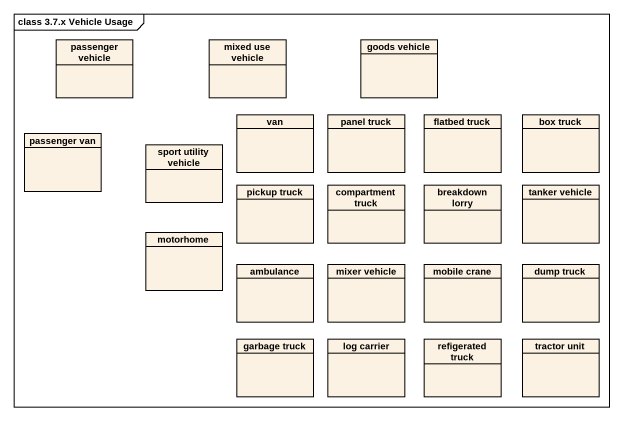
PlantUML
@startuml
mainframe class 3.7.x Vehicle Usage
hide circle
hide empty members
class "passenger vehicle" as passenger_vehicle
class "mixed use vehicle" as mixed_use_vehicle
class "goods vehicle" as goods_vehicle
class van
class "panel truck" as panel_truck
class "flatbed truck" as flatbed_truck
class "box truck" as box_truck
class "passenger van" as passenger_van
class "sport utility vehicle" as sport_utility_vehicle
class "pickup truck" as pickup_truck
class "compartment truck" as compartment_truck
class "breakdown lorry" as breakdown_lorry
class "tanker vehicle" as tanker_vehicle
class motorhome
class ambulance
class "mixer vehicle" as mixer_vehicle
class "mobile crane" as mobile_crane
class "dump truck" as dump_truck
class "garbage truck" as garbage_truck
class "log carrier" as log_carrier
class "refigerated truck" as refigerated_truck
class "tractor unit" as tractor_unit
@enduml
